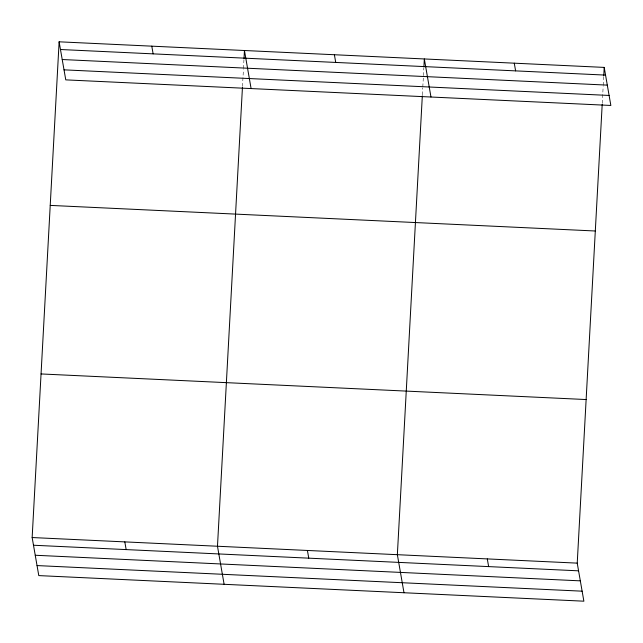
<?xml version="1.0" encoding="UTF-8"?>
<svg xmlns="http://www.w3.org/2000/svg" width="643" height="643" viewBox="0 0 643 643"><rect width="100%" height="100%" fill="white"/><g stroke="black" fill="none" stroke-linecap="round" stroke-linejoin="round"><path stroke-width="0.48" stroke-dasharray="3.21 2.41" d="M242.499 86.419L243.424 69.46M243.48 68.463L243.962 59.486M422.379 94.867L422.756 87.882M422.813 86.885L423.841 67.933M602.25 103.314L603.174 86.355M603.23 85.358L603.721 76.38"/><path stroke-width="0.96" d="M602.202 104.311L577.229 563.131L583.876 601.189L38.789 575.598L32.15 537.54L59.124 41.811L604.211 67.402L610.85 105.46L65.771 79.869L59.124 41.811M242.443 87.416L217.479 546.237L224.118 584.302M244.019 58.489L244.453 50.508L251.1 88.573M422.322 95.863L397.358 554.684L403.997 592.742M423.898 66.936L424.332 58.955L430.971 97.013M603.777 75.384L604.211 67.402M60.466 49.511L605.553 75.102M62.218 59.526L607.297 85.125M64.019 69.846L609.098 95.445M50.226 205.398L595.305 230.998M41.056 373.945L586.135 399.544M32.15 537.54L577.229 563.131M33.492 545.24L578.579 570.831M35.244 555.255L580.324 580.854M37.045 565.575L582.124 591.174M514.271 63.183L515.614 70.883M487.298 558.912L488.64 566.612M334.392 54.735L335.734 62.435M307.418 550.464L308.761 558.164M151.788 46.159L153.13 53.859M124.814 541.888L126.157 549.588"/></g></svg>
